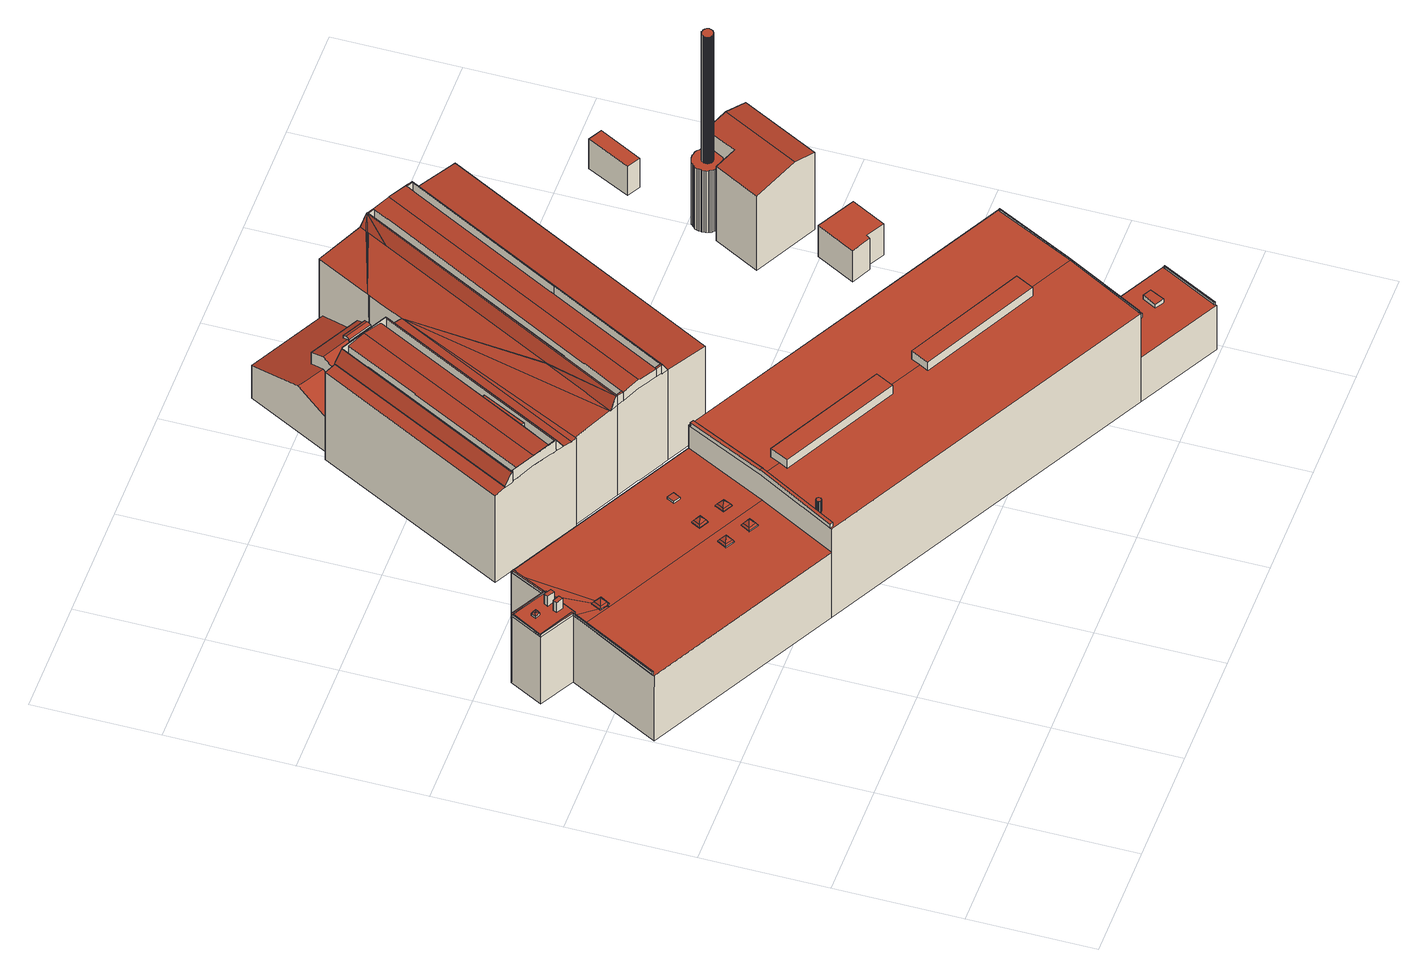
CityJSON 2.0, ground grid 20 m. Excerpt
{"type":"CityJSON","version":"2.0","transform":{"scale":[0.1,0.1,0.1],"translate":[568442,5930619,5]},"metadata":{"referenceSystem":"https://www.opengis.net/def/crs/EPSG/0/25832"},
"CityObjects":{
"building1":{"type":"Building","attributes":{"Grundfläche 2D":"3017.824377","Grundhöhe NN":"5.611"},"children":["building1-1","building1-2","building1-3","building1-4","building1-5","building1-6","building1-7","building1-8","building1-9","building1-10","building1-11","building1-12","building1-13","building1-14","building1-15","building1-16","building1-17"],"geometry":[{"type":"MultiSurface","lod":"3","boundaries":[[[0,1,2,3]],[[4,5,6,7,8,9,10,11]],[[4,12,13,5]],[[14,15,16,17]],[[18,19,20,21,22,23,24,25,26]],[[27,20,19,18,26,25,28,29,30,31,32,33]],[[32,34,35,36,37,38,20,27,33]],[[36,39,40,20,38,37]],[[20,40,39,41,42,43,21]],[[44,45,46,47,48,49,50,51,52,53],[54,55,56,57],[58,59,60,61],[62,63,64,65,66]],[[47,67,68,48]],[[69,70,67]],[[70,68,67]],[[71,68,70]],[[72,73,74,75,76,77,78,79,80,81,82,83,84,85,86,87,88,89]],[[90,91,92,93,94,95,96,97,83,82,98,99,79,78,100,101,75,74,73]],[[102,103,104,105,106,107,108,109]],[[77,76,1,0]],[[1,76,75,101,2]],[[101,100,3,2]],[[78,77,0,3,100]],[[8,86,85,9]],[[85,84,83,97,96,12,4,11,10,9]],[[13,12,96,95]],[[95,110,111,86,8,7,6,5,13]],[[15,14,81,80]],[[99,16,15,80,79]],[[99,98,17,16]],[[81,14,17,98,82]],[[45,35,34,46]],[[67,47,46,34,32,31,69]],[[31,30,70,69]],[[30,29,71,70]],[[43,87,86,111,110,95,94,23,22,21]],[[89,88,87,43,112,113,108]],[[114,115,116,92,91,90,73,72,89,108,107,117]],[[94,93,92,116,118,23]],[[109,108,113,119]],[[104,103,102,109,119,120]],[[121,117,107,106,105,104,120,122]],[[24,23,118,123]],[[124,28,25,24,123,125]],[[126,28,124,127]],[[128,126,127,129]],[[36,128,129,130]],[[42,41,39,36,130,131]],[[43,42,131,112]],[[131,130,129,127,124,125,123,118,116,115,114,117,121,122,120,119,113,112]]],"semantics":{"surfaces":[{"type":"RoofSurface"},{"type":"WallSurface"},{"type":"GroundSurface"}],"values":[0,0,0,0,0,0,0,0,0,0,0,0,0,0,0,0,0,1,1,1,1,1,1,1,1,1,1,1,1,1,1,1,1,1,1,1,1,1,1,1,1,1,1,1,1,1,1,2]}}]},
"building1-1":{"type":"BuildingInstallation","parents":["building1"],"geometry":[{"type":"MultiSurface","lod":"3","boundaries":[[[132,133,134,135,136,137,138,139,140,141,142,143,144,145,146,147,148,149,150,151,152,153,154,155,156,157,158]],[[137,136,159,160]],[[138,137,160,161]],[[139,138,161,162]],[[140,139,162,163]],[[141,140,163,164]],[[142,141,164,165]],[[143,142,165,166]],[[144,143,166,167]],[[145,144,167,168]],[[146,145,168,169]],[[147,146,169,170]],[[148,147,170,171]],[[149,148,171,172]],[[150,149,172,173]],[[151,150,173,174]],[[152,151,174,175]],[[153,152,175,176]],[[154,153,176,177]],[[155,154,177,178]],[[156,155,178,179]],[[157,156,179,180]],[[158,157,180,181]],[[132,158,181,182]],[[133,132,182,183]],[[134,133,183,184]],[[135,134,184,185]],[[136,135,185,159]]],"semantics":{"surfaces":[{"type":"RoofSurface"},{"type":"WallSurface"}],"values":[0,1,1,1,1,1,1,1,1,1,1,1,1,1,1,1,1,1,1,1,1,1,1,1,1,1,1,1]}}]},
"building1-2":{"type":"BuildingInstallation","parents":["building1"],"geometry":[{"type":"MultiSurface","lod":"3","boundaries":[[[186,187,188,189]],[[187,190,191,188]],[[186,72,73,90,91,190,187]],[[91,192,191,190]],[[188,191,192,74,193,189]],[[193,72,186,189]]],"semantics":{"surfaces":[{"type":"RoofSurface"},{"type":"WallSurface"}],"values":[0,0,1,1,1,1]}}]},
"building1-3":{"type":"BuildingInstallation","parents":["building1"],"geometry":[{"type":"MultiSurface","lod":"3","boundaries":[[[194,195,196,197]],[[197,196,198,199]],[[194,197,199,200]],[[195,194,200,201]],[[196,195,201,198]]],"semantics":{"surfaces":[{"type":"RoofSurface"},{"type":"WallSurface"}],"values":[0,1,1,1,1]}}]},
"building1-4":{"type":"BuildingInstallation","parents":["building1"],"geometry":[{"type":"MultiSurface","lod":"3","boundaries":[[[202,203,204,205]],[[205,204,206,207]],[[207,208,202,205]],[[203,202,208,209]],[[209,206,204,203]]],"semantics":{"surfaces":[{"type":"RoofSurface"},{"type":"WallSurface"}],"values":[0,1,1,1,1]}}]},
"building1-5":{"type":"BuildingInstallation","parents":["building1"],"geometry":[{"type":"MultiSurface","lod":"3","boundaries":[[[210,211,212,213]],[[102,103,213,212]],[[103,214,210,213]],[[210,214,215,211]],[[215,102,212,211]]],"semantics":{"surfaces":[{"type":"RoofSurface"},{"type":"WallSurface"}],"values":[0,1,1,1,1]}}]},
"building1-6":{"type":"BuildingInstallation","parents":["building1"],"geometry":[{"type":"MultiSurface","lod":"3","boundaries":[[[216,217,218,219,220]],[[221,219,218]],[[220,219,222]],[[223,224,216,220,225]],[[220,222,223,225]],[[221,226,227,228,219]],[[227,222,219,228]],[[226,229,230,227]],[[229,224,223,230]],[[222,227,230,223]],[[38,27,19,218,217,216,231]],[[19,232,221,218]],[[232,233,226,221]],[[233,18,229,226]],[[33,234,224,229,18]],[[37,231,216,224,234]]],"semantics":{"surfaces":[{"type":"RoofSurface"},{"type":"WallSurface"}],"values":[0,0,0,0,0,0,0,0,0,0,1,1,1,1,1,1]}}]},
"building1-7":{"type":"BuildingInstallation","parents":["building1"],"geometry":[{"type":"MultiSurface","lod":"3","boundaries":[[[235,236,237,238]],[[238,237,239,240]],[[235,238,240,241]],[[236,235,241,242]],[[237,236,242,239]]],"semantics":{"surfaces":[{"type":"RoofSurface"},{"type":"WallSurface"}],"values":[0,1,1,1,1]}}]},
"building1-8":{"type":"BuildingInstallation","parents":["building1"],"geometry":[{"type":"MultiSurface","lod":"3","boundaries":[[[243,244,245,246]],[[245,247,246]],[[248,249,243,246,250]],[[247,248,250,246]],[[244,251,252,245]],[[247,245,252]],[[251,249,248,252]],[[248,247,252]],[[244,243,253,254]],[[243,249,255,253]],[[251,244,254,256]],[[249,251,256,255]]],"semantics":{"surfaces":[{"type":"RoofSurface"},{"type":"WallSurface"}],"values":[0,0,0,0,0,0,0,0,1,1,1,1]}}]},
"building1-9":{"type":"BuildingInstallation","parents":["building1"],"geometry":[{"type":"MultiSurface","lod":"3","boundaries":[[[257,258,259,260,261]],[[260,259,262,261]],[[263,264,257,261,265]],[[262,263,265,261]],[[259,258,266,267,268]],[[267,262,259,268]],[[266,264,263,267]],[[263,262,267]],[[258,257,269,270]],[[266,258,270,271]],[[264,266,271,272]],[[257,264,272,269]]],"semantics":{"surfaces":[{"type":"RoofSurface"},{"type":"WallSurface"}],"values":[0,0,0,0,0,0,0,0,1,1,1,1]}}]},
"building1-10":{"type":"BuildingInstallation","parents":["building1"],"geometry":[{"type":"MultiSurface","lod":"3","boundaries":[[[273,274,275,276,277]],[[277,276,278,273]],[[275,279,280,276]],[[280,278,276]],[[279,281,282,280]],[[282,278,280]],[[281,274,273,283,282]],[[278,282,283,273]],[[275,274,284,285]],[[274,281,286,284]],[[279,275,285,287]],[[281,279,287,286]]],"semantics":{"surfaces":[{"type":"RoofSurface"},{"type":"WallSurface"}],"values":[0,0,0,0,0,0,0,0,1,1,1,1]}}]},
"building1-11":{"type":"BuildingInstallation","parents":["building1"],"geometry":[{"type":"MultiSurface","lod":"3","boundaries":[[[288,289,290,291,292]],[[293,290,289]],[[294,290,293]],[[294,295,296,297,290]],[[297,296,292,291,290]],[[289,288,292,66,65]],[[294,293,289,65,64]],[[62,296,295,294,64,63]],[[292,296,62,66]]],"semantics":{"surfaces":[{"type":"RoofSurface"},{"type":"WallSurface"}],"values":[0,0,0,0,0,1,1,1,1]}}]},
"building1-12":{"type":"BuildingInstallation","parents":["building1"],"geometry":[{"type":"MultiSurface","lod":"3","boundaries":[[[298,299,300,301]],[[301,300,302]],[[303,298,301,304]],[[302,304,301]],[[299,305,306,300]],[[302,300,306]],[[305,303,304,306]],[[306,304,302]],[[299,298,307,308]],[[305,299,308,309]],[[303,305,309,310]],[[298,303,310,307]]],"semantics":{"surfaces":[{"type":"RoofSurface"},{"type":"WallSurface"}],"values":[0,0,0,0,0,0,0,0,1,1,1,1]}}]},
"building1-13":{"type":"BuildingInstallation","parents":["building1"],"geometry":[{"type":"MultiSurface","lod":"3","boundaries":[[[311,312,313,314]],[[314,313,57,56]],[[311,314,56,55]],[[312,311,55,54]],[[313,312,54,57]]],"semantics":{"surfaces":[{"type":"RoofSurface"},{"type":"WallSurface"}],"values":[0,1,1,1,1]}}]},
"building1-14":{"type":"BuildingInstallation","parents":["building1"],"geometry":[{"type":"MultiSurface","lod":"3","boundaries":[[[315,316,317,318,319]],[[45,44,315,319]],[[44,36,39,41,317,316,315]],[[41,320,318,317]],[[35,45,319,318,320,40]]],"semantics":{"surfaces":[{"type":"RoofSurface"},{"type":"WallSurface"}],"values":[0,1,1,1,1]}}]},
"building1-15":{"type":"BuildingInstallation","parents":["building1"],"geometry":[{"type":"MultiSurface","lod":"3","boundaries":[[[321,322,323,324,325,326,327,328,329]],[[324,68,28,126,325]],[[325,126,128,326]],[[315,327,326,128,36,44]],[[53,328,327,315,44]],[[51,321,329,328,53,52]],[[322,321,51,50]],[[48,323,322,50,49]],[[324,323,48,68]]],"semantics":{"surfaces":[{"type":"RoofSurface"},{"type":"WallSurface"}],"values":[0,1,1,1,1,1,1,1,1]}}]},
"building1-16":{"type":"BuildingInstallation","parents":["building1"],"geometry":[{"type":"MultiSurface","lod":"3","boundaries":[[[330,331,332,333]],[[333,332,61,60]],[[330,333,60,59]],[[331,330,59,58]],[[332,331,58,61]]],"semantics":{"surfaces":[{"type":"RoofSurface"},{"type":"WallSurface"}],"values":[0,1,1,1,1]}}]},
"building1-17":{"type":"BuildingInstallation","parents":["building1"],"geometry":[{"type":"MultiSurface","lod":"3","boundaries":[[[334,335,336,68,71,337,338]],[[29,26,339,340,334,338,337,71]],[[340,341,25,336,335,334]],[[25,28,68,336]]],"semantics":{"surfaces":[{"type":"RoofSurface"},{"type":"WallSurface"}],"values":[0,1,1,1]}}]},
"building2":{"type":"Building","attributes":{"Grundfläche 2D":"1778.190444","Grundhöhe NN":"5.500"},"children":["building2-1","building2-2","building2-3","building2-4","building2-5","building2-6","building2-7","building2-8"],"geometry":[{"type":"MultiSurface","lod":"3","boundaries":[[[342,343,344,345,346,347]],[[343,348,349,350,351,344]],[[352,353,354,355,356]],[[354,357,358,359,360,361,362,355]],[[363,364,365,366,367,368,369,370]],[[370,371,372]],[[370,372,373]],[[370,373,374]],[[375,376,370,374,377]],[[370,376,378]],[[379,380,363,370,378,381]],[[380,382,363]],[[383,363,382,384,385]],[[386,387,388,389,390]],[[391,392,393,394,387,386]],[[395,396,397,398]],[[399,400,401,395,398,402,403,404]],[[405,406,407,408,409,410,411,412,413,414,415,416,417]],[[410,409,418]],[[410,419,411]],[[420,421,422,423,424,417,416,425,426,427]],[[428,429,430,431]],[[432,433,434,435,430,429]],[[436,437,438,439,440,441]],[[442,443,444,445,446,447,441,440,448,449]],[[450,451,452,453]],[[454,455,456,457,458,459]],[[457,456,460]],[[461,462,463,464,465,466,457,460,467,468,469,470,471]],[[472,473,474,454,459,475,476,477,478,479,480,481,469,468,482]],[[483,484,485,486]],[[484,487,488,485]],[[489,485,488]],[[384,382,485,489,383,385]],[[382,380,485]],[[381,378,376,375,490,491,492,493,494,485,380,379]],[[375,377,490]],[[377,374,490]],[[374,373,490]],[[373,372,371,495,496,490]],[[497,498,499,500,501,502,503,504,505,506,507,508,509,510,511,512,513,514,515]],[[516,517,516,518]],[[516,518,519,520]],[[521,518,522,523]],[[524,525,526,519,518,521,527]],[[520,528,516]],[[517,516,528,529,530]],[[526,519,520,519]],[[531,532,533,534,535,536,537]],[[351,350,437,436]],[[436,441,447,345,344,351]],[[446,346,345,447]],[[451,538,465,357,354,353]],[[462,461,361,360,359,358,464,463]],[[471,539,540,452,352,356,355,362]],[[452,451,353,352]],[[365,364,541,542,504,503,502,501,500,499,498,543,544,369,368,367,366]],[[497,545,371,370,369,544]],[[505,364,363,383,546]],[[541,364,505]],[[482,390,389,388,474,473,547,548,472]],[[467,460,456,455,394,393,392,391]],[[526,549,550,396,395,401,400]],[[397,530,402,398]],[[403,529,528,404]],[[528,520,519,551,400,399,404]],[[407,524,527,409,408]],[[527,521,418,409]],[[521,523,522,518,516,413,412,411,419,410,418]],[[517,552,553,513,425,416,415,414]],[[509,508,507,423,422,421,420,427,426,512,511,510]],[[506,554,555,525,406,405,417,424]],[[486,481,432,429,428]],[[433,480,479,434]],[[478,483,431,430,435]],[[483,486,428,431]],[[439,438,556,557]],[[448,440,439,557,558]],[[559,560,561,562,563,564,487,484,483,478,477,476,475,459,458,457,466,465,538,451,450,565,566]],[[488,487,564,567]],[[489,488,567,568,569,505,546,383]],[[570,571,572,573,574,575,396,550,549,526,525,555,554,506,505,569]],[[396,575,576,535,397]],[[532,577,578,579,580,581,495,371,545,497,515,514,513,553,552,517,530,397,535,534,533]],[[438,437,350,349,582,583,584,491,490,496,495,581,556]],[[585,586,492,491,584,583]],[[587,347,346,446,445,485,494,493,492,586,585]],[[539,471,470,469,481,486,485,445,444,443]],[[452,540,539,443,442,449]],[[588,453,452,449,448,558]],[[450,453,588,565]],[[536,535,576,589]],[[537,536,589,590]],[[531,537,590,591]],[[532,531,591,577]],[[581,580,579,578,577,591,590,589,576,575,574,573,572,571,570,569,568,567,564,563,562,561,560,559,566,565,588,558,557,556]]],"semantics":{"surfaces":[{"type":"RoofSurface"},{"type":"WallSurface"},{"type":"GroundSurface"}],"values":[0,0,0,0,0,0,0,0,0,0,0,0,0,0,0,0,0,0,0,0,0,0,0,0,0,0,0,0,0,0,0,0,0,0,0,0,0,0,0,0,0,0,0,0,0,0,0,0,0,1,1,1,1,1,1,1,1,1,1,1,1,1,1,1,1,1,1,1,1,1,1,1,1,1,1,1,1,1,1,1,1,1,1,1,1,1,1,1,1,1,1,1,1,1,1,2]}}]},
"building2-1":{"type":"BuildingInstallation","parents":["building2"],"geometry":[{"type":"MultiSurface","lod":"3","boundaries":[[[592,593,594,595,596,597,598,599,387]],[[595,594,593,357,465,466,457,458,459,475,476,477,478,435,598,597,596]],[[435,434,599,598]],[[387,599,434,479,474,388]],[[358,592,387,394,455,464]],[[358,357,593,592]]],"semantics":{"surfaces":[{"type":"RoofSurface"},{"type":"WallSurface"}],"values":[0,1,1,1,1,1]}}]},
"building2-2":{"type":"BuildingInstallation","parents":["building2"],"geometry":[{"type":"MultiSurface","lod":"3","boundaries":[[[406,400,551,407]],[[407,551,519,524]],[[525,526,400,406]]],"semantics":{"surfaces":[{"type":"RoofSurface"},{"type":"WallSurface"}],"values":[0,1,1]}}]},
"building2-3":{"type":"BuildingInstallation","parents":["building2"],"geometry":[{"type":"MultiSurface","lod":"3","boundaries":[[[544,543,426,425,600]],[[498,512,426,543]],[[425,513,514,515,497,544,600]]],"semantics":{"surfaces":[{"type":"RoofSurface"},{"type":"WallSurface"}],"values":[0,1,1]}}]},
"building2-4":{"type":"BuildingInstallation","parents":["building2"],"geometry":[{"type":"MultiSurface","lod":"3","boundaries":[[[542,541,424,423]],[[542,423,507,504]],[[505,506,424,541]]],"semantics":{"surfaces":[{"type":"RoofSurface"},{"type":"WallSurface"}],"values":[0,1,1]}}]},
"building2-5":{"type":"BuildingInstallation","parents":["building2"],"geometry":[{"type":"MultiSurface","lod":"3","boundaries":[[[601,386,602,603,604]],[[601,361,461,467,391,386]],[[390,482,480,433,602,386]],[[433,432,603,602]],[[603,432,481,469,470,471,362,604]],[[362,361,601,604]]],"semantics":{"surfaces":[{"type":"RoofSurface"},{"type":"WallSurface"}],"values":[0,1,1,1,1,1]}}]},
"building2-6":{"type":"BuildingInstallation","parents":["building2"],"geometry":[{"type":"MultiSurface","lod":"3","boundaries":[[[605,548,547,606]],[[606,547,473,607]],[[607,608,605,606]],[[605,608,472,548]]],"semantics":{"surfaces":[{"type":"RoofSurface"},{"type":"WallSurface"}],"values":[0,1,1,1]}}]},
"building2-7":{"type":"BuildingInstallation","parents":["building2"],"geometry":[{"type":"MultiSurface","lod":"3","boundaries":[[[413,403,402,414]],[[517,414,402,530]],[[516,529,403,413]]],"semantics":{"surfaces":[{"type":"RoofSurface"},{"type":"WallSurface"}],"values":[0,1,1]}}]},
"building2-8":{"type":"BuildingInstallation","parents":["building2"],"geometry":[{"type":"MultiSurface","lod":"3","boundaries":[[[584,609,610,611,612,613,586]],[[614,610,609,615]],[[585,586,613,347,587]],[[586,585,583,584]],[[609,584,583,582,349,615]],[[614,615,349,348]],[[343,342,612,611,610,614,348]],[[613,612,342,347]]],"semantics":{"surfaces":[{"type":"RoofSurface"},{"type":"WallSurface"}],"values":[0,0,1,1,1,1,1,1]}}]},
"building3":{"type":"Building","attributes":{"Grundfläche 2D":"376.832071","Grundhöhe NN":"5.496"},"geometry":[{"type":"Solid","lod":"3","boundaries":[[[[397,396,616,617]],[[396,397,576,575]],[[616,396,575,618]],[[617,616,618,619]],[[397,617,619,576]],[[575,576,619,618]]]],"semantics":{"surfaces":[{"type":"RoofSurface"},{"type":"WallSurface"},{"type":"GroundSurface"}],"values":[[0,1,1,1,1,2]]}}]},
"building4":{"type":"Building","attributes":{"Grundfläche 2D":"45.806176","Grundhöhe NN":"5.593"},"geometry":[{"type":"Solid","lod":"3","boundaries":[[[[620,621,622,623,624,625]],[[626,627,624,623]],[[627,628,625,624]],[[628,629,620,625]],[[629,630,621,620]],[[630,631,622,621]],[[631,626,623,622]],[[626,631,630,629,628,627]]]],"semantics":{"surfaces":[{"type":"RoofSurface"},{"type":"WallSurface"},{"type":"GroundSurface"}],"values":[[0,1,1,1,1,1,1,2]]}}]},
"building5":{"type":"Building","attributes":{"Grundfläche 2D":"156.874764","Grundhöhe NN":"5.583"},"children":["building5-1"],"geometry":[{"type":"Solid","lod":"3","boundaries":[[[[632,633,634,635,636,637,638,639,640,641,642,643,644,645,646,647,648,649,650,651,652,653,654,655,656,657,658,659,660,661,662,663,664,665,666,667,668,669,670,671,672,673]],[[674,675,676,677]],[[678,679,680,681,675,674,682,683,684]],[[682,674,677,685,686]],[[687,651,650,688,689,679,678,684,683,682,686,690]],[[680,679,689,691]],[[681,680,691,692]],[[676,675,681,692,693]],[[677,676,693,685]],[[652,651,687,694]],[[653,652,694,695]],[[654,653,695,696]],[[655,654,696,697]],[[656,655,697,698]],[[657,656,698,699]],[[658,657,699,700]],[[659,658,700,701]],[[660,659,701,702]],[[661,660,702,703]],[[662,661,703,704]],[[663,662,704,705]],[[664,663,705,706]],[[665,664,706,707]],[[666,665,707,708]],[[667,666,708,709]],[[668,667,709,710]],[[669,668,710,711]],[[670,669,711,712]],[[671,670,712,713]],[[672,671,713,714]],[[673,672,714,715]],[[632,673,715,716]],[[633,632,716,717]],[[634,633,717,718]],[[635,634,718,719]],[[636,635,719,720]],[[637,636,720,721]],[[638,637,721,722]],[[639,638,722,723]],[[640,639,723,724]],[[641,640,724,725]],[[642,641,725,726]],[[643,642,726,727]],[[650,649,728,688]],[[644,643,727,729]],[[645,644,729,730]],[[646,645,730,731]],[[647,646,731,732]],[[648,647,732,733]],[[649,648,733,728]],[[713,712,711,710,709,708,707,706,705,704,703,702,701,700,699,698,697,696,695,694,687,690,686,685,693,692,691,689,688,728,733,732,731,730,729,727,726,725,724,723,722,721,720,719,718,717,716,715,714]]]],"semantics":{"surfaces":[{"type":"RoofSurface"},{"type":"WallSurface"},{"type":"GroundSurface"}],"values":[[0,0,0,1,1,1,1,1,1,1,1,1,1,1,1,1,1,1,1,1,1,1,1,1,1,1,1,1,1,1,1,1,1,1,1,1,1,1,1,1,1,1,1,1,1,1,1,1,1,1,2]]}}]},
"building5-1":{"type":"BuildingInstallation","parents":["building5"],"geometry":[{"type":"MultiSurface","lod":"3","boundaries":[[[734,735,736,737,738,739,740,741,742,743,744,745,746,747,748,749,750,751,752,753,754,755,756,757,758,759,760,761,762,763,764,765,766,767,768,769,770,771,772,773,774,775,776,777,778,779,780,781,782,783]],[[784,785,743,742]],[[785,786,744,743]],[[786,787,745,744]],[[787,788,746,745]],[[741,740,789,790]],[[790,784,742,741]],[[788,791,747,746]],[[791,792,748,747]],[[792,793,749,748]],[[793,794,750,749]],[[794,795,751,750]],[[795,796,752,751]],[[796,797,753,752]],[[797,798,754,753]],[[755,754,798,799]],[[799,800,756,755]],[[800,801,757,756]],[[758,757,801,802]],[[802,803,759,758]],[[803,804,760,759]],[[804,805,761,760]],[[805,806,762,761]],[[806,807,763,762]],[[807,808,764,763]],[[808,809,765,764]],[[809,810,766,765]],[[767,766,810,811]],[[768,767,811,812]],[[812,813,769,768]],[[813,814,770,769]],[[814,815,771,770]],[[815,816,772,771]],[[816,817,773,772]],[[817,818,774,773]],[[775,774,818,819]],[[819,820,776,775]],[[820,821,777,776]],[[821,822,778,777]],[[822,823,779,778]],[[780,779,823,824]],[[824,825,781,780]],[[825,826,782,781]],[[783,782,826,827]],[[827,828,734,783]],[[828,829,735,734]],[[829,830,736,735]],[[830,831,737,736]],[[831,832,738,737]],[[832,833,739,738]],[[833,789,740,739]]],"semantics":{"surfaces":[{"type":"RoofSurface"},{"type":"WallSurface"}],"values":[0,1,1,1,1,1,1,1,1,1,1,1,1,1,1,1,1,1,1,1,1,1,1,1,1,1,1,1,1,1,1,1,1,1,1,1,1,1,1,1,1,1,1,1,1,1,1,1,1,1,1]}}]},
"building6":{"type":"Building","attributes":{"Grundfläche 2D":"19.110881","Grundhöhe NN":"5.562"},"geometry":[{"type":"Solid","lod":"3","boundaries":[[[[834,835,836,837]],[[838,839,837,836]],[[839,840,834,837]],[[840,841,835,834]],[[841,838,836,835]],[[841,840,839,838]]]],"semantics":{"surfaces":[{"type":"RoofSurface"},{"type":"WallSurface"},{"type":"GroundSurface"}],"values":[[0,1,1,1,1,2]]}}]}
},
"vertices":[
[654,330,206],[842,233,206],[857,262,206],[669,359,206],[388,491,199],[383,494,199],[382,491,199],[381,490,199],[316,367,193],[321,365,193],[386,488,199],[386,489,199],[454,616,193],[449,619,193],[407,461,206],[595,363,206],[610,392,206],[422,490,206],[117,653,141],[114,635,141],[113,632,141],[381,490,141],[382,491,141],[451,622,138],[139,787,138],[137,785,138],[136,779,138],[113,635,141],[108,729,139],[110,728,139],[109,727,139],[112,726,139],[109,720,139],[112,655,141],[84,674,141],[81,675,141],[80,676,141],[103,645,141],[110,637,141],[69,655,141],[70,655,141],[4,533,138],[3,530,138],[315,365,138],[80,676,144],[81,675,144],[84,674,144],[104,712,144],[107,727,144],[59,753,144],[52,756,144],[25,707,144],[26,707,144],[81,678,144],[87,721,144],[98,715,144],[95,709,144],[83,715,144],[78,705,144],[89,700,144],[86,693,144],[75,699,144],[59,732,144],[63,730,144],[68,728,144],[63,720,144],[55,724,144],[109,720,144],[108,729,144],[112,726,144],[109,727,144],[110,728,144],[861,80,185],[926,203,190],[925,204,190],[848,244,190],[842,233,189],[654,330,189],[661,343,190],[601,375,190],[595,363,189],[407,461,189],[414,474,190],[386,489,190],[386,488,190],[321,365,185],[316,367,185],[315,365,185],[319,362,185],[859,77,185],[993,330,185],[994,331,185],[995,333,185],[455,619,185],[451,622,185],[449,619,185],[454,616,185],[388,491,190],[422,490,189],[610,392,189],[669,359,189],[857,262,189],[993,9,95],[1041,100,95],[1042,102,95],[1041,103,95],[1038,104,95],[910,172,95],[859,77,95],[992,6,95],[382,491,190],[381,490,190],[315,365,6],[859,77,6],[993,330,6],[994,331,6],[995,333,6],[910,172,6],[451,622,6],[992,6,6],[1042,102,6],[1038,104,6],[1041,103,6],[139,787,6],[108,729,6],[137,785,6],[52,759,141],[52,759,6],[24,706,141],[24,706,6],[80,676,6],[3,530,6],
[340,390,209],[341,389,209],[342,389,209],[343,389,209],[344,389,209],[345,389,209],[346,390,209],[346,391,209],[347,391,209],[347,392,209],[347,393,209],[347,394,209],[347,395,209],[346,395,209],[346,396,209],[345,397,209],[344,397,209],[343,397,209],[342,397,209],[341,397,209],[341,396,209],[340,396,209],[339,395,209],[339,394,209],[339,393,209],[339,392,209],[339,391,209],[344,389,186],[345,389,186],[346,390,186],[346,391,186],[347,391,186],[347,392,186],[347,393,186],[347,394,186],[347,395,186],[346,395,186],[346,396,186],[345,397,186],[344,397,186],[343,397,186],[342,397,186],[341,397,186],[341,396,186],[340,396,186],[339,395,186],[339,394,186],[339,393,186],[339,392,186],[339,391,186],[340,390,186],[341,389,186],[342,389,186],[343,389,186],
[861,80,189],[928,207,192],[927,207,192],[860,80,189],[994,331,189],[993,332,189],[993,332,185],[860,80,185],
[937,100,103],[948,122,103],[935,130,103],[923,107,103],[935,130,95],[923,107,95],[937,100,95],[948,122,95],
[974,80,103],[985,103,103],[972,110,103],[960,88,103],[972,110,95],[960,88,95],[974,80,95],[985,103,95],
[1040,100,100],[992,10,100],[993,9,100],[1041,100,100],[1040,100,95],[992,10,95],
[101,642,143],[113,635,143],[114,635,143],[116,636,146],[104,642,146],[116,633,143],[113,645,154],[110,654,146],[109,657,143],[107,648,146],[125,648,143],[122,648,146],[119,642,146],[117,653,143],[116,651,146],[101,642,141],[116,633,141],[125,648,141],[109,657,141],
[355,614,143],[344,620,143],[338,608,143],[349,602,143],[338,608,139],[349,602,139],[355,614,139],[344,620,139],
[342,535,142],[357,527,142],[356,529,145],[344,536,145],[353,538,153],[351,547,145],[350,550,142],[347,541,145],[365,542,142],[362,541,145],[342,535,141],[357,527,141],[350,550,140],[365,542,140],
[316,488,142],[331,480,142],[331,483,145],[325,486,145],[319,489,145],[328,492,153],[325,500,145],[324,503,142],[322,495,145],[339,495,142],[337,494,145],[334,488,145],[316,488,140],[331,480,140],[339,495,141],[324,503,141],
[284,522,145],[283,525,142],[275,510,142],[278,511,145],[281,516,145],[287,513,153],[290,502,142],[289,504,145],[298,517,142],[296,516,145],[290,519,145],[283,525,141],[275,510,140],[298,517,141],[290,502,140],
[59,722,148],[63,720,148],[62,726,149],[61,726,149],[55,724,148],[66,724,148],[68,728,148],[63,730,148],[59,732,148],[61,727,149],
[300,557,142],[315,549,142],[315,552,145],[303,558,145],[312,560,153],[308,572,142],[309,569,145],[324,564,142],[321,563,145],[300,557,141],[315,549,141],[324,564,140],[308,572,140],
[98,715,164],[87,721,164],[83,715,164],[95,709,164],
[80,676,145],[69,655,145],[4,533,144],[5,532,144],[81,675,145],[5,532,138],
[25,707,146],[52,756,146],[107,727,146],[108,729,146],[52,759,146],[24,706,146],[80,676,146],[81,678,146],[26,707,146],
[89,700,164],[78,705,164],[75,699,164],[86,693,164],
[139,784,143],[138,784,143],[137,785,143],[136,779,143],[138,781,143],[138,781,138],[139,784,138],[138,784,138],
[522,1152,121],[524,1155,122],[480,1178,122],[469,1158,114],[551,1115,114],[560,1132,121],[528,1163,119],[566,1143,119],[572,1156,114],[491,1199,114],[414,1139,185],[254,833,185],[265,827,205],[426,1133,205],[415,1139,186],[267,826,205],[267,827,205],[403,1086,205],[403,1087,205],[426,1131,205],[427,1132,205],[453,731,208],[454,730,208],[505,825,208],[506,826,208],[692,1178,208],[693,1178,208],[694,1180,208],[692,1181,208],[682,1187,188],[677,1177,188],[676,1176,188],[676,1175,188],[674,1172,188],[658,1142,188],[675,1174,188],[658,1141,188],[509,861,188],[504,851,188],[650,1126,188],[503,850,188],[442,736,187],[466,780,187],[464,778,187],[464,1111,207],[305,807,207],[334,792,203],[362,844,203],[494,1096,203],[436,1126,203],[374,1006,203],[373,1006,203],[277,822,203],[534,688,207],[544,683,188],[784,1133,188],[773,1139,207],[635,881,207],[533,689,207],[533,688,207],[772,1139,207],[771,1137,207],[636,883,207],[494,709,209],[523,694,207],[524,696,207],[613,864,207],[622,881,207],[623,882,207],[624,885,207],[752,1126,207],[761,1142,207],[762,1145,207],[733,1160,209],[732,1160,209],[493,710,209],[622,882,207],[623,883,207],[691,1149,207],[502,795,207],[502,794,207],[466,727,207],[465,724,207],[704,1175,207],[703,1173,207],[691,1150,207],[517,1085,185],[505,1091,205],[345,785,205],[356,779,185],[504,1092,205],[503,1091,205],[344,787,205],[344,786,205],[491,1199,91],[572,1156,91],[606,1219,71],[481,1285,71],[437,1201,98],[480,1178,98],[415,1139,71],[426,1133,71],[427,1132,71],[531,1077,71],[551,1115,88],[469,1158,88],[406,1143,71],[414,1139,71],[236,842,181],[254,833,183],[414,1139,183],[396,1148,181],[305,807,188],[277,822,185],[373,1006,185],[273,823,185],[277,821,185],[305,806,188],[374,1006,185],[426,1131,184],[403,1087,184],[403,1086,184],[267,827,184],[267,826,184],[270,825,185],[436,1126,185],[464,1111,188],[465,1112,188],[437,1127,185],[427,1132,184],[398,914,186],[362,844,186],[334,792,186],[334,791,186],[338,789,185],[339,788,185],[344,786,185],[344,787,185],[503,1091,185],[504,1092,185],[494,1096,186],[356,779,184],[371,771,182],[531,1077,182],[517,1085,184],[379,767,183],[380,769,183],[441,737,187],[563,1138,182],[562,1136,182],[562,1135,182],[560,1132,182],[551,1115,182],[609,1225,182],[566,1143,182],[694,1180,189],[693,1178,189],[692,1178,189],[676,1146,189],[675,1146,189],[506,826,189],[505,825,189],[456,732,188],[454,730,188],[465,724,189],[466,727,189],[502,794,190],[502,795,190],[691,1149,190],[691,1150,190],[703,1173,190],[704,1175,190],[700,1177,189],[697,1179,189],[761,1142,190],[762,1145,190],[624,885,190],[534,691,189],[635,881,189],[622,882,190],[623,883,190],[623,882,190],[524,696,190],[523,694,190],[533,689,189],[622,881,190],[636,883,189],[771,1137,189],[772,1139,189],[719,1193,48],[708,1173,48],[732,1160,48],[733,1160,48],[784,1133,48],[797,1126,48],[807,1147,48],[265,827,184],[426,1133,184],[415,1139,183],[454,730,207],[456,732,207],[693,1178,207],[694,1180,207],[692,1181,189],[453,731,188],[362,844,202],[398,914,202],[533,688,189],[534,688,189],[534,691,207],[733,1160,192],[732,1160,192],[493,710,192],[494,709,192],[606,1219,5],[481,1285,5],[406,1143,5],[267,826,5],[270,825,5],[334,791,5],[338,789,5],[339,788,5],[379,767,5],[236,842,5],[265,827,5],[380,769,5],[453,731,5],[454,730,5],[493,710,5],[494,709,5],[533,689,5],[533,688,5],[534,688,5],[544,683,5],[784,1133,5],[708,1173,5],[700,1177,5],[694,1180,5],[692,1181,5],[609,1225,5],[566,1143,96],[562,1136,98],[562,1136,125],[562,1135,98],[562,1135,125],[560,1132,97],[396,1148,5],[797,1126,5],[807,1147,5],[719,1193,5],
[267,827,207],[267,826,207],[270,825,207],[334,791,207],[338,789,207],[339,788,207],[344,786,207],[344,787,207],
[700,1177,207],
[426,1131,207],[503,1091,207],[504,1092,207],[427,1132,207],
[403,912,202],[367,841,202],[367,841,185],[403,912,185],
[563,1138,126],[525,1158,126],[524,1155,125],[522,1152,124],[560,1132,124],[528,1163,124],[566,1143,124],
[610,648,182],[849,1099,183],[610,648,5],[849,1099,5],
[1056,570,69],[995,603,69],[962,541,69],[993,525,69],[997,531,69],[1027,515,69],[993,525,6],[997,531,6],[1027,515,6],[1056,570,6],[995,603,6],[962,541,6],
[992,778,131],[991,776,131],[992,773,131],[992,770,131],[993,767,131],[994,765,131],[995,762,131],[997,760,131],[999,758,131],[1002,756,131],[1004,755,131],[1007,754,131],[1009,753,131],[1012,752,131],[1015,752,131],[1018,753,131],[1021,753,131],[1023,754,131],[1025,755,131],[1037,778,131],[1036,780,131],[1036,783,131],[1034,786,131],[1033,788,131],[1031,790,131],[1029,792,131],[1027,794,131],[1024,796,131],[1022,797,131],[1019,797,131],[1016,798,131],[1013,798,131],[1010,798,131],[1008,797,131],[1005,796,131],[1002,795,131],[1000,793,131],[998,791,131],[996,789,131],[994,787,131],[993,784,131],[992,781,131],[1076,767,171],[1010,642,171],[1045,624,162],[1110,748,162],[1025,755,163],[1014,734,163],[981,751,156],[942,678,156],[1041,785,163],[1040,783,163],[1037,778,163],[1110,748,6],[1041,785,6],[1037,778,6],[1025,755,6],[1014,734,6],[1040,783,6],[981,751,6],[942,678,6],[1045,624,6],[1036,780,6],[1036,783,6],[1034,786,6],[1033,788,6],[1031,790,6],[1029,792,6],[1027,794,6],[1024,796,6],[1022,797,6],[1019,797,6],[1016,798,6],[1013,798,6],[1010,798,6],[1008,797,6],[1005,796,6],[1002,795,6],[1000,793,6],[998,791,6],[996,789,6],[994,787,6],[993,784,6],[992,781,6],[992,778,6],[991,776,6],[992,773,6],[992,770,6],[993,767,6],[994,765,6],[995,762,6],[997,760,6],[999,758,6],[1002,756,6],[1004,755,6],[1007,754,6],[1023,754,6],[1009,753,6],[1012,752,6],[1015,752,6],[1018,753,6],[1021,753,6],
[1023,779,387],[1022,780,387],[1021,781,387],[1020,781,387],[1020,782,387],[1019,783,387],[1018,783,387],[1016,783,387],[1015,784,387],[1014,784,387],[1013,783,387],[1012,783,387],[1011,783,387],[1010,782,387],[1009,782,387],[1008,781,387],[1008,780,387],[1007,779,387],[1006,778,387],[1006,777,387],[1006,776,387],[1006,775,387],[1006,774,387],[1006,773,387],[1006,772,387],[1007,771,387],[1007,770,387],[1008,769,387],[1009,768,387],[1010,767,387],[1011,767,387],[1012,766,387],[1013,766,387],[1014,766,387],[1015,766,387],[1016,766,387],[1017,766,387],[1018,767,387],[1019,767,387],[1020,768,387],[1021,768,387],[1022,769,387],[1022,770,387],[1023,771,387],[1023,772,387],[1023,773,387],[1024,775,387],[1024,776,387],[1023,777,387],[1023,778,387],[1015,784,131],[1014,784,131],[1013,783,131],[1012,783,131],[1011,783,131],[1018,783,131],[1016,783,131],[1010,782,131],[1009,782,131],[1008,781,131],[1008,780,131],[1007,779,131],[1006,778,131],[1006,777,131],[1006,776,131],[1006,775,131],[1006,774,131],[1006,773,131],[1006,772,131],[1007,771,131],[1007,770,131],[1008,769,131],[1009,768,131],[1010,767,131],[1011,767,131],[1012,766,131],[1013,766,131],[1014,766,131],[1015,766,131],[1016,766,131],[1017,766,131],[1018,767,131],[1019,767,131],[1020,768,131],[1021,768,131],[1022,769,131],[1022,770,131],[1023,771,131],[1023,772,131],[1023,773,131],[1024,775,131],[1024,776,131],[1023,777,131],[1023,778,131],[1023,779,131],[1022,780,131],[1021,781,131],[1020,781,131],[1020,782,131],[1019,783,131],
[1063,968,65],[1028,898,65],[1049,887,65],[1085,956,65],[1049,887,6],[1085,956,6],[1063,968,6],[1028,898,6]
]}
